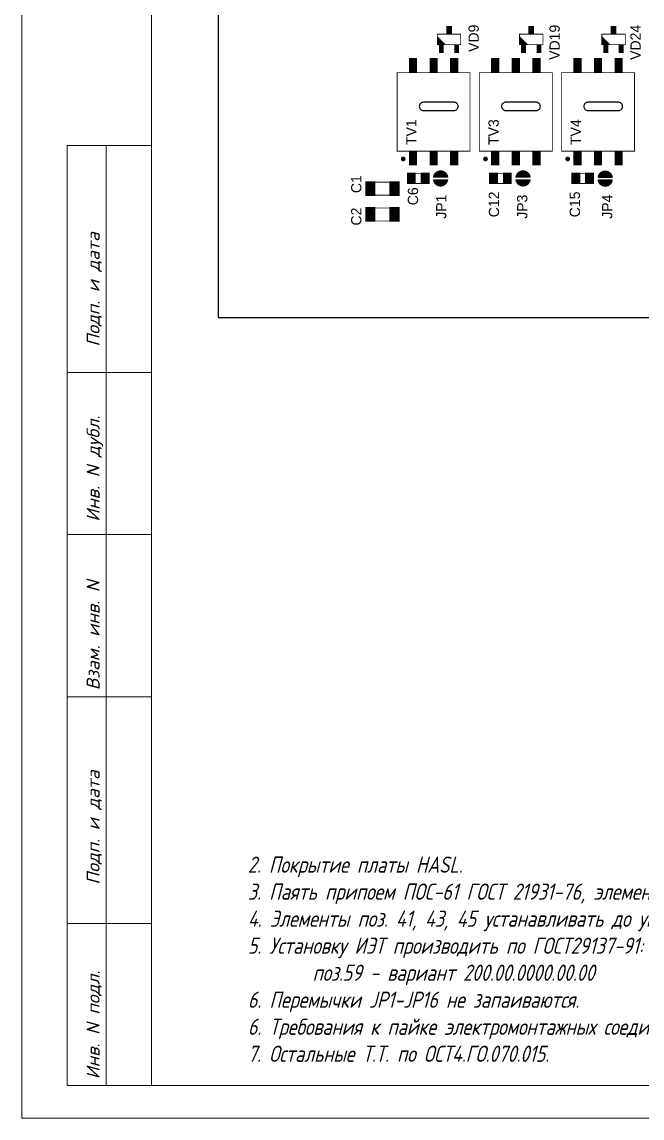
# Model space of a CAD drawing. Extents: x 25 to 880, y 8 to 306.
# Drawn here: x 25.4 to 121.2, y 7.9 to 177 of the extents above; entities that cross this region are included whole.
import ezdxf
from ezdxf.enums import TextEntityAlignment as Align

# ---------------------------------------------------------------- set-up
doc = ezdxf.new("R2010")
doc.units = 0
doc.header["$MEASUREMENT"] = 0
for name, color, linetype in [('BOARD', 7, 'Continuous'), ('TOP', 7, 'Continuous'), ('TOP_ASY', 7, 'Continuous')]:
    doc.layers.add(name, color=color, linetype=linetype)
doc.layers.add('РАМКА', color=7, linetype='Continuous', lineweight=0)
doc.styles.add('ADRF1', font='romans', dxfattribs={"oblique": 15})
doc.styles.add('ГОСТ 2.304', font='CS_Gost2304.shx')

# ---------------------------------------------------------------- blocks, each defined once
blk = doc.blocks.new('РАМКА')
at = {"layer": 'РАМКА'}
for p, q in [((0, 297), (0, 0)), ((20, 5), (20, 292)), ((7, 5), (7, 150)), ((20, 150), (7, 150)), ((13, 5), (13, 150)), ((20, 115), (7, 115)), ((20, 90), (7, 90)), ((20, 65), (7, 65)), ((20, 30), (7, 30)), ((20, 5), (7, 5)), ((415, 5), (20, 5)), ((0, 0), (420, 0))]:
    blk.add_line(p, q, dxfattribs=at)
at = {"layer": 'РАМКА', "style": 'ADRF1', "oblique": 15}
for s, p in [('Подп. и дата', (12, 119)), ('Инв. N дубл.', (12, 92)), ('Взам. инв. N', (12, 66)), ('Подп. и дата', (12, 36)), ('Инв. N подл.', (12, 6))]:
    blk.add_text(s, height=2, rotation=90, dxfattribs=at).set_placement(p)

msp = doc.modelspace()

# ---------------------------------------------------------------- linework, layer by layer
at = {"layer": 'BOARD'}
msp.add_lwpolyline([(55.7211, 131.4094), (346.8686, 131.4094), (346.8686, 259.9969), (55.7211, 259.9969)], close=True, dxfattribs=at)
for points in [[(87.3912, 163.3313), (92.1412, 163.3313, 0.414214), (92.7662, 163.9563, 0.414214), (92.1412, 164.5813), (87.3912, 164.5813, 0.414214), (86.7662, 163.9563, 0.414214)], [(100.0912, 163.3313), (104.8412, 163.3313, 0.414214), (105.4662, 163.9563, 0.414214), (104.8412, 164.5813), (100.0912, 164.5813, 0.414214), (99.4662, 163.9563, 0.414214)], [(112.7912, 163.3313), (117.5412, 163.3313, 0.414214), (118.1662, 163.9563, 0.414214), (117.5412, 164.5813), (112.7912, 164.5813, 0.414214), (112.1662, 163.9563, 0.414214)]]:
    msp.add_lwpolyline(points, format="xyb", close=True, dxfattribs=at)
at = {"layer": 'TOP', "const_width": 0.125}
for points in [[(91.6662, 175.15), (91.0412, 175.15), (91.0412, 176.275), (91.6662, 176.275)], [(104.3662, 175.15), (103.7412, 175.15), (103.7412, 176.275), (104.3662, 176.275)], [(117.0662, 175.15), (116.4412, 175.15), (116.4412, 176.275), (117.0662, 176.275)], [(90.4787, 172.275), (89.8537, 172.275), (89.8537, 173.4), (90.4787, 173.4)], [(92.8537, 172.275), (92.2287, 172.275), (92.2287, 173.4), (92.8537, 173.4)], [(103.1787, 172.275), (102.5537, 172.275), (102.5537, 173.4), (103.1787, 173.4)], [(105.5537, 172.275), (104.9287, 172.275), (104.9287, 173.4), (105.5537, 173.4)], [(115.8787, 172.275), (115.2537, 172.275), (115.2537, 173.4), (115.8787, 173.4)], [(118.2537, 172.275), (117.6287, 172.275), (117.6287, 173.4), (118.2537, 173.4)], [(86.36, 169.3187), (85.235, 169.3187), (85.235, 171.3812), (86.36, 171.3812)], [(89.535, 169.3187), (88.41, 169.3187), (88.41, 171.3812), (89.535, 171.3812)], [(92.71, 169.3187), (91.585, 169.3187), (91.585, 171.3812), (92.71, 171.3812)], [(99.06, 169.3187), (97.935, 169.3187), (97.935, 171.3812), (99.06, 171.3812)], [(102.235, 169.3187), (101.11, 169.3187), (101.11, 171.3812), (102.235, 171.3812)], [(105.41, 169.3187), (104.285, 169.3187), (104.285, 171.3812), (105.41, 171.3812)], [(111.76, 169.3187), (110.635, 169.3187), (110.635, 171.3812), (111.76, 171.3812)], [(114.935, 169.3187), (113.81, 169.3187), (113.81, 171.3812), (114.935, 171.3812)], [(118.11, 169.3187), (116.985, 169.3187), (116.985, 171.3812), (118.11, 171.3812)], [(86.36, 154.9437), (85.235, 154.9437), (85.235, 157.0062), (86.36, 157.0062)], [(89.535, 154.9437), (88.41, 154.9437), (88.41, 157.0062), (89.535, 157.0062)], [(92.71, 154.9437), (91.585, 154.9437), (91.585, 157.0062), (92.71, 157.0062)], [(99.06, 154.9437), (97.935, 154.9437), (97.935, 157.0062), (99.06, 157.0062)], [(102.235, 154.9437), (101.11, 154.9437), (101.11, 157.0062), (102.235, 157.0062)], [(105.41, 154.9437), (104.285, 154.9437), (104.285, 157.0062), (105.41, 157.0062)], [(111.76, 154.9437), (110.635, 154.9437), (110.635, 157.0062), (111.76, 157.0062)], [(114.935, 154.9437), (113.81, 154.9437), (113.81, 157.0062), (114.935, 157.0062)], [(118.11, 154.9437), (116.985, 154.9437), (116.985, 157.0062), (118.11, 157.0062)], [(79.9087, 150.1937), (78.4712, 150.1937), (78.4712, 152.3187), (79.9087, 152.3187)], [(83.6587, 150.1937), (82.2212, 150.1937), (82.2212, 152.3187), (83.6587, 152.3187)], [(86.1537, 152.0312), (84.9037, 152.0312), (84.9037, 153.6562), (86.1537, 153.6562)], [(88.2787, 152.0312), (87.0287, 152.0312), (87.0287, 153.6562), (88.2787, 153.6562)], [(98.8537, 152.0312), (97.6037, 152.0312), (97.6037, 153.6562), (98.8537, 153.6562)], [(100.9787, 152.0312), (99.7287, 152.0312), (99.7287, 153.6562), (100.9787, 153.6562)], [(111.5537, 152.0312), (110.3037, 152.0312), (110.3037, 153.6562), (111.5537, 153.6562)], [(113.6787, 152.0312), (112.4287, 152.0312), (112.4287, 153.6562), (113.6787, 153.6562)], [(79.9087, 146.225), (78.4712, 146.225), (78.4712, 148.35), (79.9087, 148.35)], [(83.6587, 146.225), (82.2212, 146.225), (82.2212, 148.35), (83.6587, 148.35)]]:
    msp.add_lwpolyline(points, close=True, dxfattribs=at)
for points in [[(91.0475, 175.15), (91.0475, 176.275)], [(91.1725, 175.15), (91.1725, 176.275)], [(91.2975, 175.15), (91.2975, 176.275)], [(91.4225, 175.15), (91.4225, 176.275)], [(91.5475, 175.15), (91.5475, 176.275)], [(103.7975, 175.15), (103.7975, 176.275)], [(103.9225, 175.15), (103.9225, 176.275)], [(104.0475, 175.15), (104.0475, 176.275)], [(104.1725, 175.15), (104.1725, 176.275)], [(104.2975, 175.15), (104.2975, 176.275)], [(116.5475, 175.15), (116.5475, 176.275)], [(116.6725, 175.15), (116.6725, 176.275)], [(116.7975, 175.15), (116.7975, 176.275)], [(116.9225, 175.15), (116.9225, 176.275)], [(117.0475, 175.15), (117.0475, 176.275)], [(89.9225, 172.275), (89.9225, 173.4)], [(90.0475, 172.275), (90.0475, 173.4)], [(90.1725, 172.275), (90.1725, 173.4)], [(90.2975, 172.275), (90.2975, 173.4)], [(90.4225, 172.275), (90.4225, 173.4)], [(92.2975, 172.275), (92.2975, 173.4)], [(92.4225, 172.275), (92.4225, 173.4)], [(92.5475, 172.275), (92.5475, 173.4)], [(92.6725, 172.275), (92.6725, 173.4)], [(92.7975, 172.275), (92.7975, 173.4)], [(102.6725, 172.275), (102.6725, 173.4)], [(102.7975, 172.275), (102.7975, 173.4)], [(102.9225, 172.275), (102.9225, 173.4)], [(103.0475, 172.275), (103.0475, 173.4)], [(103.1725, 172.275), (103.1725, 173.4)], [(105.0475, 172.275), (105.0475, 173.4)], [(105.1725, 172.275), (105.1725, 173.4)], [(105.2975, 172.275), (105.2975, 173.4)], [(105.4225, 172.275), (105.4225, 173.4)], [(105.5475, 172.275), (105.5475, 173.4)], [(115.2975, 172.275), (115.2975, 173.4)], [(115.4225, 172.275), (115.4225, 173.4)], [(115.5475, 172.275), (115.5475, 173.4)], [(115.6725, 172.275), (115.6725, 173.4)], [(115.7975, 172.275), (115.7975, 173.4)], [(117.6725, 172.275), (117.6725, 173.4)], [(117.7975, 172.275), (117.7975, 173.4)], [(117.9225, 172.275), (117.9225, 173.4)], [(118.0475, 172.275), (118.0475, 173.4)], [(118.1725, 172.275), (118.1725, 173.4)], [(85.2975, 169.3187), (85.2975, 171.3812)], [(85.4225, 169.3187), (85.4225, 171.3812)], [(85.5475, 169.3187), (85.5475, 171.3812)], [(85.6725, 169.3187), (85.6725, 171.3812)], [(85.7975, 169.3187), (85.7975, 171.3812)], [(85.9225, 169.3187), (85.9225, 171.3812)], [(86.0475, 169.3187), (86.0475, 171.3812)], [(86.1725, 169.3187), (86.1725, 171.3812)], [(86.2975, 169.3187), (86.2975, 171.3812)], [(88.4225, 169.3187), (88.4225, 171.3812)], [(88.5475, 169.3187), (88.5475, 171.3812)], [(88.6725, 169.3187), (88.6725, 171.3812)], [(88.7975, 169.3187), (88.7975, 171.3812)], [(88.9225, 169.3187), (88.9225, 171.3812)], [(89.0475, 169.3187), (89.0475, 171.3812)], [(89.1725, 169.3187), (89.1725, 171.3812)], [(89.2975, 169.3187), (89.2975, 171.3812)], [(89.4225, 169.3187), (89.4225, 171.3812)], [(91.6725, 169.3187), (91.6725, 171.3812)], [(91.7975, 169.3187), (91.7975, 171.3812)], [(91.9225, 169.3187), (91.9225, 171.3812)], [(92.0475, 169.3187), (92.0475, 171.3812)], [(92.1725, 169.3187), (92.1725, 171.3812)], [(92.2975, 169.3187), (92.2975, 171.3812)], [(92.4225, 169.3187), (92.4225, 171.3812)], [(92.5475, 169.3187), (92.5475, 171.3812)], [(92.6725, 169.3187), (92.6725, 171.3812)], [(98.0475, 169.3187), (98.0475, 171.3812)], [(98.1725, 169.3187), (98.1725, 171.3812)], [(98.2975, 169.3187), (98.2975, 171.3812)], [(98.4225, 169.3187), (98.4225, 171.3812)], [(98.5475, 169.3187), (98.5475, 171.3812)], [(98.6725, 169.3187), (98.6725, 171.3812)], [(98.7975, 169.3187), (98.7975, 171.3812)], [(98.9225, 169.3187), (98.9225, 171.3812)], [(99.0475, 169.3187), (99.0475, 171.3812)], [(101.1725, 169.3187), (101.1725, 171.3812)], [(101.2975, 169.3187), (101.2975, 171.3812)], [(101.4225, 169.3187), (101.4225, 171.3812)], [(101.5475, 169.3187), (101.5475, 171.3812)], [(101.6725, 169.3187), (101.6725, 171.3812)], [(101.7975, 169.3187), (101.7975, 171.3812)], [(101.9225, 169.3187), (101.9225, 171.3812)], [(102.0475, 169.3187), (102.0475, 171.3812)], [(102.1725, 169.3187), (102.1725, 171.3812)], [(104.2975, 169.3187), (104.2975, 171.3812)], [(104.4225, 169.3187), (104.4225, 171.3812)], [(104.5475, 169.3187), (104.5475, 171.3812)], [(104.6725, 169.3187), (104.6725, 171.3812)], [(104.7975, 169.3187), (104.7975, 171.3812)], [(104.9225, 169.3187), (104.9225, 171.3812)], [(105.0475, 169.3187), (105.0475, 171.3812)], [(105.1725, 169.3187), (105.1725, 171.3812)], [(105.2975, 169.3187), (105.2975, 171.3812)], [(110.6725, 169.3187), (110.6725, 171.3812)], [(110.7975, 169.3187), (110.7975, 171.3812)], [(110.9225, 169.3187), (110.9225, 171.3812)], [(111.0475, 169.3187), (111.0475, 171.3812)], [(111.1725, 169.3187), (111.1725, 171.3812)], [(111.2975, 169.3187), (111.2975, 171.3812)], [(111.4225, 169.3187), (111.4225, 171.3812)], [(111.5475, 169.3187), (111.5475, 171.3812)], [(111.6725, 169.3187), (111.6725, 171.3812)], [(113.9225, 169.3187), (113.9225, 171.3812)], [(114.0475, 169.3187), (114.0475, 171.3812)], [(114.1725, 169.3187), (114.1725, 171.3812)], [(114.2975, 169.3187), (114.2975, 171.3812)], [(114.4225, 169.3187), (114.4225, 171.3812)], [(114.5475, 169.3187), (114.5475, 171.3812)], [(114.6725, 169.3187), (114.6725, 171.3812)], [(114.7975, 169.3187), (114.7975, 171.3812)], [(114.9225, 169.3187), (114.9225, 171.3812)], [(117.0475, 169.3187), (117.0475, 171.3812)], [(117.1725, 169.3187), (117.1725, 171.3812)], [(117.2975, 169.3187), (117.2975, 171.3812)], [(117.4225, 169.3187), (117.4225, 171.3812)], [(117.5475, 169.3187), (117.5475, 171.3812)], [(117.6725, 169.3187), (117.6725, 171.3812)], [(117.7975, 169.3187), (117.7975, 171.3812)], [(117.9225, 169.3187), (117.9225, 171.3812)], [(118.0475, 169.3187), (118.0475, 171.3812)], [(85.2975, 154.9437), (85.2975, 157.0062)], [(85.4225, 154.9437), (85.4225, 157.0062)], [(85.5475, 154.9437), (85.5475, 157.0062)], [(85.6725, 154.9437), (85.6725, 157.0062)], [(85.7975, 154.9437), (85.7975, 157.0062)], [(85.9225, 154.9437), (85.9225, 157.0062)], [(86.0475, 154.9437), (86.0475, 157.0062)], [(86.1725, 154.9437), (86.1725, 157.0062)], [(86.2975, 154.9437), (86.2975, 157.0062)], [(88.4225, 154.9437), (88.4225, 157.0062)], [(88.5475, 154.9437), (88.5475, 157.0062)], [(88.6725, 154.9437), (88.6725, 157.0062)], [(88.7975, 154.9437), (88.7975, 157.0062)], [(88.9225, 154.9437), (88.9225, 157.0062)], [(89.0475, 154.9437), (89.0475, 157.0062)], [(89.1725, 154.9437), (89.1725, 157.0062)], [(89.2975, 154.9437), (89.2975, 157.0062)], [(89.4225, 154.9437), (89.4225, 157.0062)], [(91.6725, 154.9437), (91.6725, 157.0062)], [(91.7975, 154.9437), (91.7975, 157.0062)], [(91.9225, 154.9437), (91.9225, 157.0062)], [(92.0475, 154.9437), (92.0475, 157.0062)], [(92.1725, 154.9437), (92.1725, 157.0062)], [(92.2975, 154.9437), (92.2975, 157.0062)], [(92.4225, 154.9437), (92.4225, 157.0062)], [(92.5475, 154.9437), (92.5475, 157.0062)], [(92.6725, 154.9437), (92.6725, 157.0062)], [(98.0475, 154.9437), (98.0475, 157.0062)], [(98.1725, 154.9437), (98.1725, 157.0062)], [(98.2975, 154.9437), (98.2975, 157.0062)], [(98.4225, 154.9437), (98.4225, 157.0062)], [(98.5475, 154.9437), (98.5475, 157.0062)], [(98.6725, 154.9437), (98.6725, 157.0062)], [(98.7975, 154.9437), (98.7975, 157.0062)], [(98.9225, 154.9437), (98.9225, 157.0062)], [(99.0475, 154.9437), (99.0475, 157.0062)], [(101.1725, 154.9437), (101.1725, 157.0062)], [(101.2975, 154.9437), (101.2975, 157.0062)], [(101.4225, 154.9437), (101.4225, 157.0062)], [(101.5475, 154.9437), (101.5475, 157.0062)], [(101.6725, 154.9437), (101.6725, 157.0062)], [(101.7975, 154.9437), (101.7975, 157.0062)], [(101.9225, 154.9437), (101.9225, 157.0062)], [(102.0475, 154.9437), (102.0475, 157.0062)], [(102.1725, 154.9437), (102.1725, 157.0062)], [(104.2975, 154.9437), (104.2975, 157.0062)], [(104.4225, 154.9437), (104.4225, 157.0062)], [(104.5475, 154.9437), (104.5475, 157.0062)], [(104.6725, 154.9437), (104.6725, 157.0062)], [(104.7975, 154.9437), (104.7975, 157.0062)], [(104.9225, 154.9437), (104.9225, 157.0062)], [(105.0475, 154.9437), (105.0475, 157.0062)], [(105.1725, 154.9437), (105.1725, 157.0062)], [(105.2975, 154.9437), (105.2975, 157.0062)], [(110.6725, 154.9437), (110.6725, 157.0062)], [(110.7975, 154.9437), (110.7975, 157.0062)], [(110.9225, 154.9437), (110.9225, 157.0062)], [(111.0475, 154.9437), (111.0475, 157.0062)], [(111.1725, 154.9437), (111.1725, 157.0062)], [(111.2975, 154.9437), (111.2975, 157.0062)], [(111.4225, 154.9437), (111.4225, 157.0062)], [(111.5475, 154.9437), (111.5475, 157.0062)], [(111.6725, 154.9437), (111.6725, 157.0062)], [(113.9225, 154.9437), (113.9225, 157.0062)], [(114.0475, 154.9437), (114.0475, 157.0062)], [(114.1725, 154.9437), (114.1725, 157.0062)], [(114.2975, 154.9437), (114.2975, 157.0062)], [(114.4225, 154.9437), (114.4225, 157.0062)], [(114.5475, 154.9437), (114.5475, 157.0062)], [(114.6725, 154.9437), (114.6725, 157.0062)], [(114.7975, 154.9437), (114.7975, 157.0062)], [(114.9225, 154.9437), (114.9225, 157.0062)], [(117.0475, 154.9437), (117.0475, 157.0062)], [(117.1725, 154.9437), (117.1725, 157.0062)], [(117.2975, 154.9437), (117.2975, 157.0062)], [(117.4225, 154.9437), (117.4225, 157.0062)], [(117.5475, 154.9437), (117.5475, 157.0062)], [(117.6725, 154.9437), (117.6725, 157.0062)], [(117.7975, 154.9437), (117.7975, 157.0062)], [(117.9225, 154.9437), (117.9225, 157.0062)], [(118.0475, 154.9437), (118.0475, 157.0062)], [(89.5475, 153.0875), (89.5475, 153.8375)], [(89.6725, 153.0875), (89.6725, 153.8938)], [(89.7975, 153.0875), (89.7975, 153.9325)], [(89.9225, 153.0875), (89.9225, 153.955)], [(90.0475, 153.0875), (90.0475, 153.9625)], [(90.1725, 153.0875), (90.1725, 153.955)], [(90.2975, 153.0875), (90.2975, 153.9325)], [(90.4225, 153.0875), (90.4225, 153.8938)], [(90.5475, 153.0875), (90.5475, 153.8375)], [(102.2975, 153.0938), (102.2975, 153.8512)], [(102.4225, 153.0938), (102.4225, 153.905)], [(102.5475, 153.0938), (102.5475, 153.9425)], [(102.6725, 153.0938), (102.6725, 153.9625)], [(102.7975, 153.0938), (102.7975, 153.9688)], [(102.9225, 153.0938), (102.9225, 153.9588)], [(103.0475, 153.0938), (103.0475, 153.935)], [(103.1725, 153.0938), (103.1725, 153.895)], [(103.2975, 153.0938), (103.2975, 153.8375)], [(115.0475, 153.0562), (115.0475, 153.8437)], [(115.1725, 153.0562), (115.1725, 153.8887)], [(115.2975, 153.0562), (115.2975, 153.9162)], [(115.4225, 153.0562), (115.4225, 153.93)], [(115.5475, 153.0562), (115.5475, 153.9275)], [(115.6725, 153.0562), (115.6725, 153.9112)], [(115.7975, 153.0562), (115.7975, 153.88)], [(115.9225, 153.0562), (115.9225, 153.8313)], [(78.5475, 150.1937), (78.5475, 152.3187)], [(78.6725, 150.1937), (78.6725, 152.3187)], [(78.7975, 150.1937), (78.7975, 152.3187)], [(78.9225, 150.1937), (78.9225, 152.3187)], [(79.0475, 150.1937), (79.0475, 152.3187)], [(79.1725, 150.1937), (79.1725, 152.3187)], [(79.2975, 150.1937), (79.2975, 152.3187)], [(79.4225, 150.1937), (79.4225, 152.3187)], [(79.5475, 150.1937), (79.5475, 152.3187)], [(79.6725, 150.1937), (79.6725, 152.3187)], [(79.7975, 150.1937), (79.7975, 152.3187)], [(82.2975, 150.1937), (82.2975, 152.3187)], [(82.4225, 150.1937), (82.4225, 152.3187)], [(82.5475, 150.1937), (82.5475, 152.3187)], [(82.6725, 150.1937), (82.6725, 152.3187)], [(82.7975, 150.1937), (82.7975, 152.3187)], [(82.9225, 150.1937), (82.9225, 152.3187)], [(83.0475, 150.1937), (83.0475, 152.3187)], [(83.1725, 150.1937), (83.1725, 152.3187)], [(83.2975, 150.1937), (83.2975, 152.3187)], [(83.4225, 150.1937), (83.4225, 152.3187)], [(83.5475, 150.1937), (83.5475, 152.3187)], [(84.9225, 152.0312), (84.9225, 153.6562)], [(85.0475, 152.0312), (85.0475, 153.6562)], [(85.1725, 152.0312), (85.1725, 153.6562)], [(85.2975, 152.0312), (85.2975, 153.6562)], [(85.4225, 152.0312), (85.4225, 153.6562)], [(85.5475, 152.0312), (85.5475, 153.6562)], [(85.6725, 152.0312), (85.6725, 153.6562)], [(85.7975, 152.0312), (85.7975, 153.6562)], [(85.9225, 152.0312), (85.9225, 153.6562)], [(86.0475, 152.0312), (86.0475, 153.6562)], [(87.0475, 152.0312), (87.0475, 153.6562)], [(87.1725, 152.0312), (87.1725, 153.6562)], [(87.2975, 152.0312), (87.2975, 153.6562)], [(87.4225, 152.0312), (87.4225, 153.6562)], [(87.5475, 152.0312), (87.5475, 153.6562)], [(87.6725, 152.0312), (87.6725, 153.6562)], [(87.7975, 152.0312), (87.7975, 153.6562)], [(87.9225, 152.0312), (87.9225, 153.6562)], [(88.0475, 152.0312), (88.0475, 153.6562)], [(88.1725, 152.0312), (88.1725, 153.6562)], [(89.0475, 153.0875), (89.0475, 153.2738)], [(89.0475, 152.4013), (89.0475, 152.5875)], [(89.1725, 153.0875), (89.1725, 153.5087)], [(89.1725, 152.1662), (89.1725, 152.5875)], [(89.2975, 153.0875), (89.2975, 153.655)], [(89.2975, 152.02), (89.2975, 152.5875)], [(89.4225, 153.0875), (89.4225, 153.7612)], [(89.4225, 151.9137), (89.4225, 152.5875)], [(89.5475, 151.8375), (89.5475, 152.5875)], [(89.6725, 151.7812), (89.6725, 152.5875)], [(89.7975, 151.7425), (89.7975, 152.5875)], [(89.9225, 151.72), (89.9225, 152.5875)], [(90.0475, 151.7125), (90.0475, 152.5875)], [(90.1725, 151.72), (90.1725, 152.5875)], [(90.2975, 151.7425), (90.2975, 152.5875)], [(90.4225, 151.7812), (90.4225, 152.5875)], [(90.5475, 151.8375), (90.5475, 152.5875)], [(90.6725, 153.0875), (90.6725, 153.7612)], [(90.6725, 151.9137), (90.6725, 152.5875)], [(90.7975, 153.0875), (90.7975, 153.655)], [(90.7975, 152.02), (90.7975, 152.5875)], [(90.9225, 153.0875), (90.9225, 153.5087)], [(90.9225, 152.1662), (90.9225, 152.5875)], [(91.0475, 153.0875), (91.0475, 153.2738)], [(91.0475, 152.4013), (91.0475, 152.5875)], [(97.6725, 152.0312), (97.6725, 153.6562)], [(97.7975, 152.0312), (97.7975, 153.6562)], [(97.9225, 152.0312), (97.9225, 153.6562)], [(98.0475, 152.0312), (98.0475, 153.6562)], [(98.1725, 152.0312), (98.1725, 153.6562)], [(98.2975, 152.0312), (98.2975, 153.6562)], [(98.4225, 152.0312), (98.4225, 153.6562)], [(98.5475, 152.0312), (98.5475, 153.6562)], [(98.6725, 152.0312), (98.6725, 153.6562)], [(98.7975, 152.0312), (98.7975, 153.6562)], [(99.7975, 152.0312), (99.7975, 153.6562)], [(99.9225, 152.0312), (99.9225, 153.6562)], [(100.0475, 152.0312), (100.0475, 153.6562)], [(100.1725, 152.0312), (100.1725, 153.6562)], [(100.2975, 152.0312), (100.2975, 153.6562)], [(100.4225, 152.0312), (100.4225, 153.6562)], [(100.5475, 152.0312), (100.5475, 153.6562)], [(100.6725, 152.0312), (100.6725, 153.6562)], [(100.7975, 152.0312), (100.7975, 153.6562)], [(100.9225, 152.0312), (100.9225, 153.6562)], [(101.7975, 153.0938), (101.7975, 153.3137)], [(101.7975, 152.3738), (101.7975, 152.5938)], [(101.9225, 153.0938), (101.9225, 153.5337)], [(101.9225, 152.1538), (101.9225, 152.5938)], [(102.0475, 153.0938), (102.0475, 153.675)], [(102.0475, 152.0125), (102.0475, 152.5938)], [(102.1725, 153.0938), (102.1725, 153.7763)], [(102.1725, 151.9112), (102.1725, 152.5938)], [(102.2975, 151.8363), (102.2975, 152.5938)], [(102.4225, 151.7825), (102.4225, 152.5938)], [(102.5475, 151.745), (102.5475, 152.5938)], [(102.6725, 151.725), (102.6725, 152.5938)], [(102.7975, 151.7188), (102.7975, 152.5938)], [(102.9225, 151.7287), (102.9225, 152.5938)], [(103.0475, 151.7525), (103.0475, 152.5938)], [(103.1725, 151.7925), (103.1725, 152.5938)], [(103.2975, 151.85), (103.2975, 152.5938)], [(103.4225, 153.0938), (103.4225, 153.7562)], [(103.4225, 151.9313), (103.4225, 152.5938)], [(103.5475, 153.0938), (103.5475, 153.6475)], [(103.5475, 152.04), (103.5475, 152.5938)], [(103.6725, 153.0938), (103.6725, 153.495)], [(103.6725, 152.1925), (103.6725, 152.5938)], [(103.7975, 153.0938), (103.7975, 153.2413)], [(103.7975, 152.4462), (103.7975, 152.5938)], [(110.4225, 152.0312), (110.4225, 153.6562)], [(110.5475, 152.0312), (110.5475, 153.6562)], [(110.6725, 152.0312), (110.6725, 153.6562)], [(110.7975, 152.0312), (110.7975, 153.6562)], [(110.9225, 152.0312), (110.9225, 153.6562)], [(111.0475, 152.0312), (111.0475, 153.6562)], [(111.1725, 152.0312), (111.1725, 153.6562)], [(111.2975, 152.0312), (111.2975, 153.6562)], [(111.4225, 152.0312), (111.4225, 153.6562)], [(111.5475, 152.0312), (111.5475, 153.6562)], [(112.5475, 152.0312), (112.5475, 153.6562)], [(112.6725, 152.0312), (112.6725, 153.6562)], [(112.7975, 152.0312), (112.7975, 153.6562)], [(112.9225, 152.0312), (112.9225, 153.6562)], [(113.0475, 152.0312), (113.0475, 153.6562)], [(113.1725, 152.0312), (113.1725, 153.6562)], [(113.2975, 152.0312), (113.2975, 153.6562)], [(113.4225, 152.0312), (113.4225, 153.6562)], [(113.5475, 152.0312), (113.5475, 153.6562)], [(113.6725, 152.0312), (113.6725, 153.6562)], [(114.4225, 153.0562), (114.4225, 153.075)], [(114.4225, 152.5375), (114.4225, 152.5563)], [(114.5475, 153.0562), (114.5475, 153.4013)], [(114.5475, 152.2113), (114.5475, 152.5563)], [(114.6725, 153.0562), (114.6725, 153.5725)], [(114.6725, 152.04), (114.6725, 152.5563)], [(114.7975, 153.0562), (114.7975, 153.6925)], [(114.7975, 151.92), (114.7975, 152.5563)], [(114.9225, 153.0562), (114.9225, 153.78)], [(114.9225, 151.8325), (114.9225, 152.5563)], [(115.0475, 151.7688), (115.0475, 152.5563)], [(115.1725, 151.7237), (115.1725, 152.5563)], [(115.2975, 151.6962), (115.2975, 152.5563)], [(115.4225, 151.6825), (115.4225, 152.5563)], [(115.5475, 151.685), (115.5475, 152.5563)], [(115.6725, 151.7012), (115.6725, 152.5563)], [(115.7975, 151.7325), (115.7975, 152.5563)], [(115.9225, 151.7812), (115.9225, 152.5563)], [(116.0475, 153.0562), (116.0475, 153.7625)], [(116.0475, 151.85), (116.0475, 152.5563)], [(116.1725, 153.0562), (116.1725, 153.6687)], [(116.1725, 151.9437), (116.1725, 152.5563)], [(116.2975, 153.0562), (116.2975, 153.5412)], [(116.2975, 152.0712), (116.2975, 152.5563)], [(116.4225, 153.0562), (116.4225, 153.3512)], [(116.4225, 152.2612), (116.4225, 152.5563)], [(78.5475, 146.225), (78.5475, 148.35)], [(78.6725, 146.225), (78.6725, 148.35)], [(78.7975, 146.225), (78.7975, 148.35)], [(78.9225, 146.225), (78.9225, 148.35)], [(79.0475, 146.225), (79.0475, 148.35)], [(79.1725, 146.225), (79.1725, 148.35)], [(79.2975, 146.225), (79.2975, 148.35)], [(79.4225, 146.225), (79.4225, 148.35)], [(79.5475, 146.225), (79.5475, 148.35)], [(79.6725, 146.225), (79.6725, 148.35)], [(79.7975, 146.225), (79.7975, 148.35)], [(82.2975, 146.225), (82.2975, 148.35)], [(82.4225, 146.225), (82.4225, 148.35)], [(82.5475, 146.225), (82.5475, 148.35)], [(82.6725, 146.225), (82.6725, 148.35)], [(82.7975, 146.225), (82.7975, 148.35)], [(82.9225, 146.225), (82.9225, 148.35)], [(83.0475, 146.225), (83.0475, 148.35)], [(83.1725, 146.225), (83.1725, 148.35)], [(83.2975, 146.225), (83.2975, 148.35)], [(83.4225, 146.225), (83.4225, 148.35)], [(83.5475, 146.225), (83.5475, 148.35)]]:
    msp.add_lwpolyline(points, dxfattribs=at)
for points in [[(88.995, 153.0875, -0.831502), (91.1, 153.0875)], [(101.7312, 153.0938, -0.831502), (103.8362, 153.0938)], [(114.4187, 153.0562, -0.831502), (116.5237, 153.0562)], [(91.1, 152.5875, -0.831502), (88.995, 152.5875)], [(103.8362, 152.5938, -0.831502), (101.7312, 152.5938)], [(116.5237, 152.5563, -0.831502), (114.4187, 152.5563)]]:
    msp.add_lwpolyline(points, format="xyb", close=True, dxfattribs=at)
at = {"layer": 'TOP_ASY', "const_width": 0.125}
for points in [[(90.9787, 175.15), (90.9787, 176.275), (91.7287, 176.275), (91.7287, 175.15)], [(103.6787, 175.15), (103.6787, 176.275), (104.4287, 176.275), (104.4287, 175.15)], [(116.3787, 175.15), (116.3787, 176.275), (117.1287, 176.275), (117.1287, 175.15)], [(93.1662, 173.4625), (89.5412, 173.4625), (89.5412, 175.0875), (93.1662, 175.0875)], [(105.8662, 173.4625), (102.2412, 173.4625), (102.2412, 175.0875), (105.8662, 175.0875)], [(118.5662, 173.4625), (114.9412, 173.4625), (114.9412, 175.0875), (118.5662, 175.0875)], [(92.2287, 173.4), (92.2287, 172.275), (92.8537, 172.275), (92.8537, 173.4)], [(104.9287, 173.4), (104.9287, 172.275), (105.5537, 172.275), (105.5537, 173.4)], [(117.6287, 173.4), (117.6287, 172.275), (118.2537, 172.275), (118.2537, 173.4)], [(85.2225, 169.2875), (85.2225, 171.2875), (86.3475, 171.2875), (86.3475, 169.2875)], [(88.41, 169.2875), (88.41, 171.2875), (89.535, 171.2875), (89.535, 169.2875)], [(91.5975, 169.2875), (91.5975, 171.2875), (92.7225, 171.2875), (92.7225, 169.2875)], [(97.9225, 169.2875), (97.9225, 171.2875), (99.0475, 171.2875), (99.0475, 169.2875)], [(101.11, 169.2875), (101.11, 171.2875), (102.235, 171.2875), (102.235, 169.2875)], [(104.2975, 169.2875), (104.2975, 171.2875), (105.4225, 171.2875), (105.4225, 169.2875)], [(110.6225, 169.2875), (110.6225, 171.2875), (111.7475, 171.2875), (111.7475, 169.2875)], [(113.81, 169.2875), (113.81, 171.2875), (114.935, 171.2875), (114.935, 169.2875)], [(116.9975, 169.2875), (116.9975, 171.2875), (118.1225, 171.2875), (118.1225, 169.2875)], [(83.3475, 157.0375), (94.5975, 157.0375), (94.5975, 169.1625), (83.3475, 169.1625)], [(96.0475, 157.0375), (107.2975, 157.0375), (107.2975, 169.1625), (96.0475, 169.1625)], [(108.7475, 157.0375), (119.9975, 157.0375), (119.9975, 169.1625), (108.7475, 169.1625)], [(85.2225, 154.9125), (85.2225, 156.9125), (86.3475, 156.9125), (86.3475, 154.9125)], [(88.41, 154.9125), (88.41, 156.9125), (89.535, 156.9125), (89.535, 154.9125)], [(91.5975, 154.9125), (91.5975, 156.9125), (92.7225, 156.9125), (92.7225, 154.9125)], [(97.9225, 154.9125), (97.9225, 156.9125), (99.0475, 156.9125), (99.0475, 154.9125)], [(101.11, 154.9125), (101.11, 156.9125), (102.235, 156.9125), (102.235, 154.9125)], [(104.2975, 154.9125), (104.2975, 156.9125), (105.4225, 156.9125), (105.4225, 154.9125)], [(110.6225, 154.9125), (110.6225, 156.9125), (111.7475, 156.9125), (111.7475, 154.9125)], [(113.81, 154.9125), (113.81, 156.9125), (114.935, 156.9125), (114.935, 154.9125)], [(116.9975, 154.9125), (116.9975, 156.9125), (118.1225, 156.9125), (118.1225, 154.9125)], [(83.065, 152.2562), (83.065, 150.2563), (79.065, 150.2563), (79.065, 152.2562)], [(85.3412, 152.0625), (85.3412, 153.625), (87.8412, 153.625), (87.8412, 152.0625)], [(98.0412, 152.0625), (98.0412, 153.625), (100.5412, 153.625), (100.5412, 152.0625)], [(110.7412, 152.0625), (110.7412, 153.625), (113.2412, 153.625), (113.2412, 152.0625)], [(83.065, 148.2875), (83.065, 146.2875), (79.065, 146.2875), (79.065, 148.2875)]]:
    msp.add_lwpolyline(points, close=True, dxfattribs=at)
for points in [[(89.5412, 174.7125), (90.7912, 173.4625)], [(89.5412, 174.5875), (90.6662, 173.4625)], [(89.5412, 174.4625), (90.5412, 173.4625)], [(89.5412, 174.3375), (90.4162, 173.4625)], [(89.5412, 174.2125), (90.2912, 173.4625)], [(102.2412, 174.7125), (103.4912, 173.4625)], [(102.2412, 174.5875), (103.3662, 173.4625)], [(102.2412, 174.4625), (103.2412, 173.4625)], [(102.2412, 174.3375), (103.1162, 173.4625)], [(102.2412, 174.2125), (102.9912, 173.4625)], [(114.9412, 174.7125), (116.1912, 173.4625)], [(114.9412, 174.5875), (116.0662, 173.4625)], [(114.9412, 174.4625), (115.9412, 173.4625)], [(114.9412, 174.3375), (115.8162, 173.4625)], [(114.9412, 174.2125), (115.6912, 173.4625)], [(89.5412, 174.0875), (90.1662, 173.4625)], [(89.5412, 173.9625), (90.0412, 173.4625)], [(89.5412, 173.8375), (89.9162, 173.4625)], [(89.5412, 173.7125), (89.8537, 173.4), (89.8537, 172.275), (90.4787, 172.275), (90.4787, 173.4), (89.8537, 173.4)], [(89.5412, 173.5875), (89.6662, 173.4625)], [(102.2412, 174.0875), (102.8662, 173.4625)], [(102.2412, 173.9625), (102.7412, 173.4625)], [(102.2412, 173.8375), (102.6162, 173.4625)], [(102.2412, 173.7125), (102.5537, 173.4), (102.5537, 172.275), (103.1787, 172.275), (103.1787, 173.4), (102.5537, 173.4)], [(102.2412, 173.5875), (102.3662, 173.4625)], [(114.9412, 174.0875), (115.5662, 173.4625)], [(114.9412, 173.9625), (115.4412, 173.4625)], [(114.9412, 173.8375), (115.3162, 173.4625)], [(114.9412, 173.7125), (115.2537, 173.4), (115.2537, 172.275), (115.8787, 172.275), (115.8787, 173.4), (115.2537, 173.4)], [(114.9412, 173.5875), (115.0662, 173.4625)], [(85.2975, 169.2875), (85.2975, 171.2875)], [(85.4225, 169.2875), (85.4225, 171.2875)], [(85.5475, 169.2875), (85.5475, 171.2875)], [(85.6725, 169.2875), (85.6725, 171.2875)], [(85.7975, 169.2875), (85.7975, 171.2875)], [(85.9225, 169.2875), (85.9225, 171.2875)], [(86.0475, 169.2875), (86.0475, 171.2875)], [(86.1725, 169.2875), (86.1725, 171.2875)], [(86.2975, 169.2875), (86.2975, 171.2875)], [(88.4225, 169.2875), (88.4225, 171.2875)], [(88.5475, 169.2875), (88.5475, 171.2875)], [(88.6725, 169.2875), (88.6725, 171.2875)], [(88.7975, 169.2875), (88.7975, 171.2875)], [(88.9225, 169.2875), (88.9225, 171.2875)], [(89.0475, 169.2875), (89.0475, 171.2875)], [(89.1725, 169.2875), (89.1725, 171.2875)], [(89.2975, 169.2875), (89.2975, 171.2875)], [(89.4225, 169.2875), (89.4225, 171.2875)], [(91.6725, 169.2875), (91.6725, 171.2875)], [(91.7975, 169.2875), (91.7975, 171.2875)], [(91.9225, 169.2875), (91.9225, 171.2875)], [(92.0475, 169.2875), (92.0475, 171.2875)], [(92.1725, 169.2875), (92.1725, 171.2875)], [(92.2975, 169.2875), (92.2975, 171.2875)], [(92.4225, 169.2875), (92.4225, 171.2875)], [(92.5475, 169.2875), (92.5475, 171.2875)], [(92.6725, 169.2875), (92.6725, 171.2875)], [(97.9225, 169.2875), (97.9225, 171.2875)], [(98.0475, 169.2875), (98.0475, 171.2875)], [(98.1725, 169.2875), (98.1725, 171.2875)], [(98.2975, 169.2875), (98.2975, 171.2875)], [(98.4225, 169.2875), (98.4225, 171.2875)], [(98.5475, 169.2875), (98.5475, 171.2875)], [(98.6725, 169.2875), (98.6725, 171.2875)], [(98.7975, 169.2875), (98.7975, 171.2875)], [(98.9225, 169.2875), (98.9225, 171.2875)], [(99.0475, 169.2875), (99.0475, 171.2875)], [(101.1725, 169.2875), (101.1725, 171.2875)], [(101.2975, 169.2875), (101.2975, 171.2875)], [(101.4225, 169.2875), (101.4225, 171.2875)], [(101.5475, 169.2875), (101.5475, 171.2875)], [(101.6725, 169.2875), (101.6725, 171.2875)], [(101.7975, 169.2875), (101.7975, 171.2875)], [(101.9225, 169.2875), (101.9225, 171.2875)], [(102.0475, 169.2875), (102.0475, 171.2875)], [(102.1725, 169.2875), (102.1725, 171.2875)], [(104.2975, 169.2875), (104.2975, 171.2875)], [(104.4225, 169.2875), (104.4225, 171.2875)], [(104.5475, 169.2875), (104.5475, 171.2875)], [(104.6725, 169.2875), (104.6725, 171.2875)], [(104.7975, 169.2875), (104.7975, 171.2875)], [(104.9225, 169.2875), (104.9225, 171.2875)], [(105.0475, 169.2875), (105.0475, 171.2875)], [(105.1725, 169.2875), (105.1725, 171.2875)], [(105.2975, 169.2875), (105.2975, 171.2875)], [(105.4225, 169.2875), (105.4225, 171.2875)], [(110.6725, 169.2875), (110.6725, 171.2875)], [(110.7975, 169.2875), (110.7975, 171.2875)], [(110.9225, 169.2875), (110.9225, 171.2875)], [(111.0475, 169.2875), (111.0475, 171.2875)], [(111.1725, 169.2875), (111.1725, 171.2875)], [(111.2975, 169.2875), (111.2975, 171.2875)], [(111.4225, 169.2875), (111.4225, 171.2875)], [(111.5475, 169.2875), (111.5475, 171.2875)], [(111.6725, 169.2875), (111.6725, 171.2875)], [(113.9225, 169.2875), (113.9225, 171.2875)], [(114.0475, 169.2875), (114.0475, 171.2875)], [(114.1725, 169.2875), (114.1725, 171.2875)], [(114.2975, 169.2875), (114.2975, 171.2875)], [(114.4225, 169.2875), (114.4225, 171.2875)], [(114.5475, 169.2875), (114.5475, 171.2875)], [(114.6725, 169.2875), (114.6725, 171.2875)], [(114.7975, 169.2875), (114.7975, 171.2875)], [(114.9225, 169.2875), (114.9225, 171.2875)], [(117.0475, 169.2875), (117.0475, 171.2875)], [(117.1725, 169.2875), (117.1725, 171.2875)], [(117.2975, 169.2875), (117.2975, 171.2875)], [(117.4225, 169.2875), (117.4225, 171.2875)], [(117.5475, 169.2875), (117.5475, 171.2875)], [(117.6725, 169.2875), (117.6725, 171.2875)], [(117.7975, 169.2875), (117.7975, 171.2875)], [(117.9225, 169.2875), (117.9225, 171.2875)], [(118.0475, 169.2875), (118.0475, 171.2875)], [(84.0475, 155.6637), (84.0475, 156.0362)], [(84.1725, 155.57), (84.1725, 156.13)], [(84.2975, 155.5488), (84.2975, 156.1512)], [(84.4225, 155.5813), (84.4225, 156.1188)], [(84.5475, 155.7), (84.5475, 156)], [(85.2975, 154.9125), (85.2975, 156.9125)], [(85.4225, 154.9125), (85.4225, 156.9125)], [(85.5475, 154.9125), (85.5475, 156.9125)], [(85.6725, 154.9125), (85.6725, 156.9125)], [(85.7975, 154.9125), (85.7975, 156.9125)], [(85.9225, 154.9125), (85.9225, 156.9125)], [(86.0475, 154.9125), (86.0475, 156.9125)], [(86.1725, 154.9125), (86.1725, 156.9125)], [(86.2975, 154.9125), (86.2975, 156.9125)], [(88.4225, 154.9125), (88.4225, 156.9125)], [(88.5475, 154.9125), (88.5475, 156.9125)], [(88.6725, 154.9125), (88.6725, 156.9125)], [(88.7975, 154.9125), (88.7975, 156.9125)], [(88.9225, 154.9125), (88.9225, 156.9125)], [(89.0475, 154.9125), (89.0475, 156.9125)], [(89.1725, 154.9125), (89.1725, 156.9125)], [(89.2975, 154.9125), (89.2975, 156.9125)], [(89.4225, 154.9125), (89.4225, 156.9125)], [(91.6725, 154.9125), (91.6725, 156.9125)], [(91.7975, 154.9125), (91.7975, 156.9125)], [(91.9225, 154.9125), (91.9225, 156.9125)], [(92.0475, 154.9125), (92.0475, 156.9125)], [(92.1725, 154.9125), (92.1725, 156.9125)], [(92.2975, 154.9125), (92.2975, 156.9125)], [(92.4225, 154.9125), (92.4225, 156.9125)], [(92.5475, 154.9125), (92.5475, 156.9125)], [(92.6725, 154.9125), (92.6725, 156.9125)], [(96.7975, 155.6138), (96.7975, 156.0863)], [(96.9225, 155.555), (96.9225, 156.145)], [(97.0475, 155.555), (97.0475, 156.145)], [(97.1725, 155.6138), (97.1725, 156.0863)], [(97.9225, 154.9125), (97.9225, 156.9125)], [(98.0475, 154.9125), (98.0475, 156.9125)], [(98.1725, 154.9125), (98.1725, 156.9125)], [(98.2975, 154.9125), (98.2975, 156.9125)], [(98.4225, 154.9125), (98.4225, 156.9125)], [(98.5475, 154.9125), (98.5475, 156.9125)], [(98.6725, 154.9125), (98.6725, 156.9125)], [(98.7975, 154.9125), (98.7975, 156.9125)], [(98.9225, 154.9125), (98.9225, 156.9125)], [(99.0475, 154.9125), (99.0475, 156.9125)], [(101.1725, 154.9125), (101.1725, 156.9125)], [(101.2975, 154.9125), (101.2975, 156.9125)], [(101.4225, 154.9125), (101.4225, 156.9125)], [(101.5475, 154.9125), (101.5475, 156.9125)], [(101.6725, 154.9125), (101.6725, 156.9125)], [(101.7975, 154.9125), (101.7975, 156.9125)], [(101.9225, 154.9125), (101.9225, 156.9125)], [(102.0475, 154.9125), (102.0475, 156.9125)], [(102.1725, 154.9125), (102.1725, 156.9125)], [(104.2975, 154.9125), (104.2975, 156.9125)], [(104.4225, 154.9125), (104.4225, 156.9125)], [(104.5475, 154.9125), (104.5475, 156.9125)], [(104.6725, 154.9125), (104.6725, 156.9125)], [(104.7975, 154.9125), (104.7975, 156.9125)], [(104.9225, 154.9125), (104.9225, 156.9125)], [(105.0475, 154.9125), (105.0475, 156.9125)], [(105.1725, 154.9125), (105.1725, 156.9125)], [(105.2975, 154.9125), (105.2975, 156.9125)], [(105.4225, 154.9125), (105.4225, 156.9125)], [(109.4225, 155.7), (109.4225, 156)], [(109.5475, 155.5813), (109.5475, 156.1188)], [(109.6725, 155.5488), (109.6725, 156.1512)], [(109.7975, 155.57), (109.7975, 156.13)], [(109.9225, 155.6637), (109.9225, 156.0362)], [(110.6725, 154.9125), (110.6725, 156.9125)], [(110.7975, 154.9125), (110.7975, 156.9125)], [(110.9225, 154.9125), (110.9225, 156.9125)], [(111.0475, 154.9125), (111.0475, 156.9125)], [(111.1725, 154.9125), (111.1725, 156.9125)], [(111.2975, 154.9125), (111.2975, 156.9125)], [(111.4225, 154.9125), (111.4225, 156.9125)], [(111.5475, 154.9125), (111.5475, 156.9125)], [(111.6725, 154.9125), (111.6725, 156.9125)], [(113.9225, 154.9125), (113.9225, 156.9125)], [(114.0475, 154.9125), (114.0475, 156.9125)], [(114.1725, 154.9125), (114.1725, 156.9125)], [(114.2975, 154.9125), (114.2975, 156.9125)], [(114.4225, 154.9125), (114.4225, 156.9125)], [(114.5475, 154.9125), (114.5475, 156.9125)], [(114.6725, 154.9125), (114.6725, 156.9125)], [(114.7975, 154.9125), (114.7975, 156.9125)], [(114.9225, 154.9125), (114.9225, 156.9125)], [(117.0475, 154.9125), (117.0475, 156.9125)], [(117.1725, 154.9125), (117.1725, 156.9125)], [(117.2975, 154.9125), (117.2975, 156.9125)], [(117.4225, 154.9125), (117.4225, 156.9125)], [(117.5475, 154.9125), (117.5475, 156.9125)], [(117.6725, 154.9125), (117.6725, 156.9125)], [(117.7975, 154.9125), (117.7975, 156.9125)], [(117.9225, 154.9125), (117.9225, 156.9125)], [(118.0475, 154.9125), (118.0475, 156.9125)]]:
    msp.add_lwpolyline(points, dxfattribs=at)
for points in [[(84.285, 156.1525, 1), (84.285, 155.5475, 1)], [(96.985, 156.1525, 1), (96.985, 155.5475, 1)], [(109.685, 156.1525, 1), (109.685, 155.5475, 1)], [(88.9225, 153.025, -0.888889), (91.1725, 153.025)], [(101.6587, 153.0312, -0.888889), (103.9087, 153.0312)], [(114.3462, 152.9938, -0.888889), (116.5962, 152.9938)], [(88.9225, 152.65, 0.888889), (91.1725, 152.65)], [(101.6587, 152.6562, 0.888889), (103.9087, 152.6562)], [(114.3462, 152.6188, 0.888889), (116.5962, 152.6188)]]:
    msp.add_lwpolyline(points, format="xyb", close=True, dxfattribs=at)

# ---------------------------------------------------------------- block references
at = {"layer": 'РАМКА'}
msp.add_blockref('РАМКА', (25.4035, 7.8965), dxfattribs=at)

# ---------------------------------------------------------------- texts
at = {"layer": 'BOARD', "linetype": 'Continuous', "insert": (60.2851, 48.2399), "char_height": 2.5, "width": 180.700783, "attachment_point": 1, "style": 'ГОСТ 2.304'}
msp.add_mtext('{\\Q15;2. Покрытие платы HASL.\\P3. Паять припоем ПОС-61 ГОСТ 21931-76, элементы поверхностного монтажа пастой RM-89 или аналогом.\\P4. Элементы поз. 41, 43, 45 устанавливать до упора в плату.\\P5. Установку ИЭТ производить по ГОСТ29137-91:\\P^Iпоз.59 - вариант 200.00.0000.00.00 \\P6. Перемычки JP1-JP16 не запаиваются.\\P6. Требования к пайке электромонтажных соединений по стандарту IPC-A-610E.\\P7. Остальные Т.Т. по ОСТ4.ГО.070.015.}', dxfattribs=at)
at = {"layer": 'TOP_ASY', "width": 1.019685}
for s, p in [('VD9', (95.9512, 174.4625)), ('VD19', (108.4512, 173.8375)), ('VD24', (120.9512, 173.8375)), ('TV1', (86.3262, 159.9875)), ('TV3', (99.0262, 159.9875)), ('TV4', (111.7262, 159.9875)), ('C1', (77.8262, 151.9625)), ('C6', (86.5762, 150.0875)), ('C12', (99.0775, 148.8375)), ('C15', (111.5775, 148.8375)), ('C2', (77.8262, 146.9625))]:
    msp.add_text(s, height=1.5875, rotation=90, dxfattribs=at).set_placement(p, align=Align.CENTER)
for s, p in [('JP1', (90.9512, 146.615)), ('JP3', (103.4512, 146.615)), ('JP4', (116.5762, 146.615))]:
    msp.add_text(s, height=1.5875, rotation=90, dxfattribs=at).set_placement(p)

doc.saveas('drawing.dxf')
